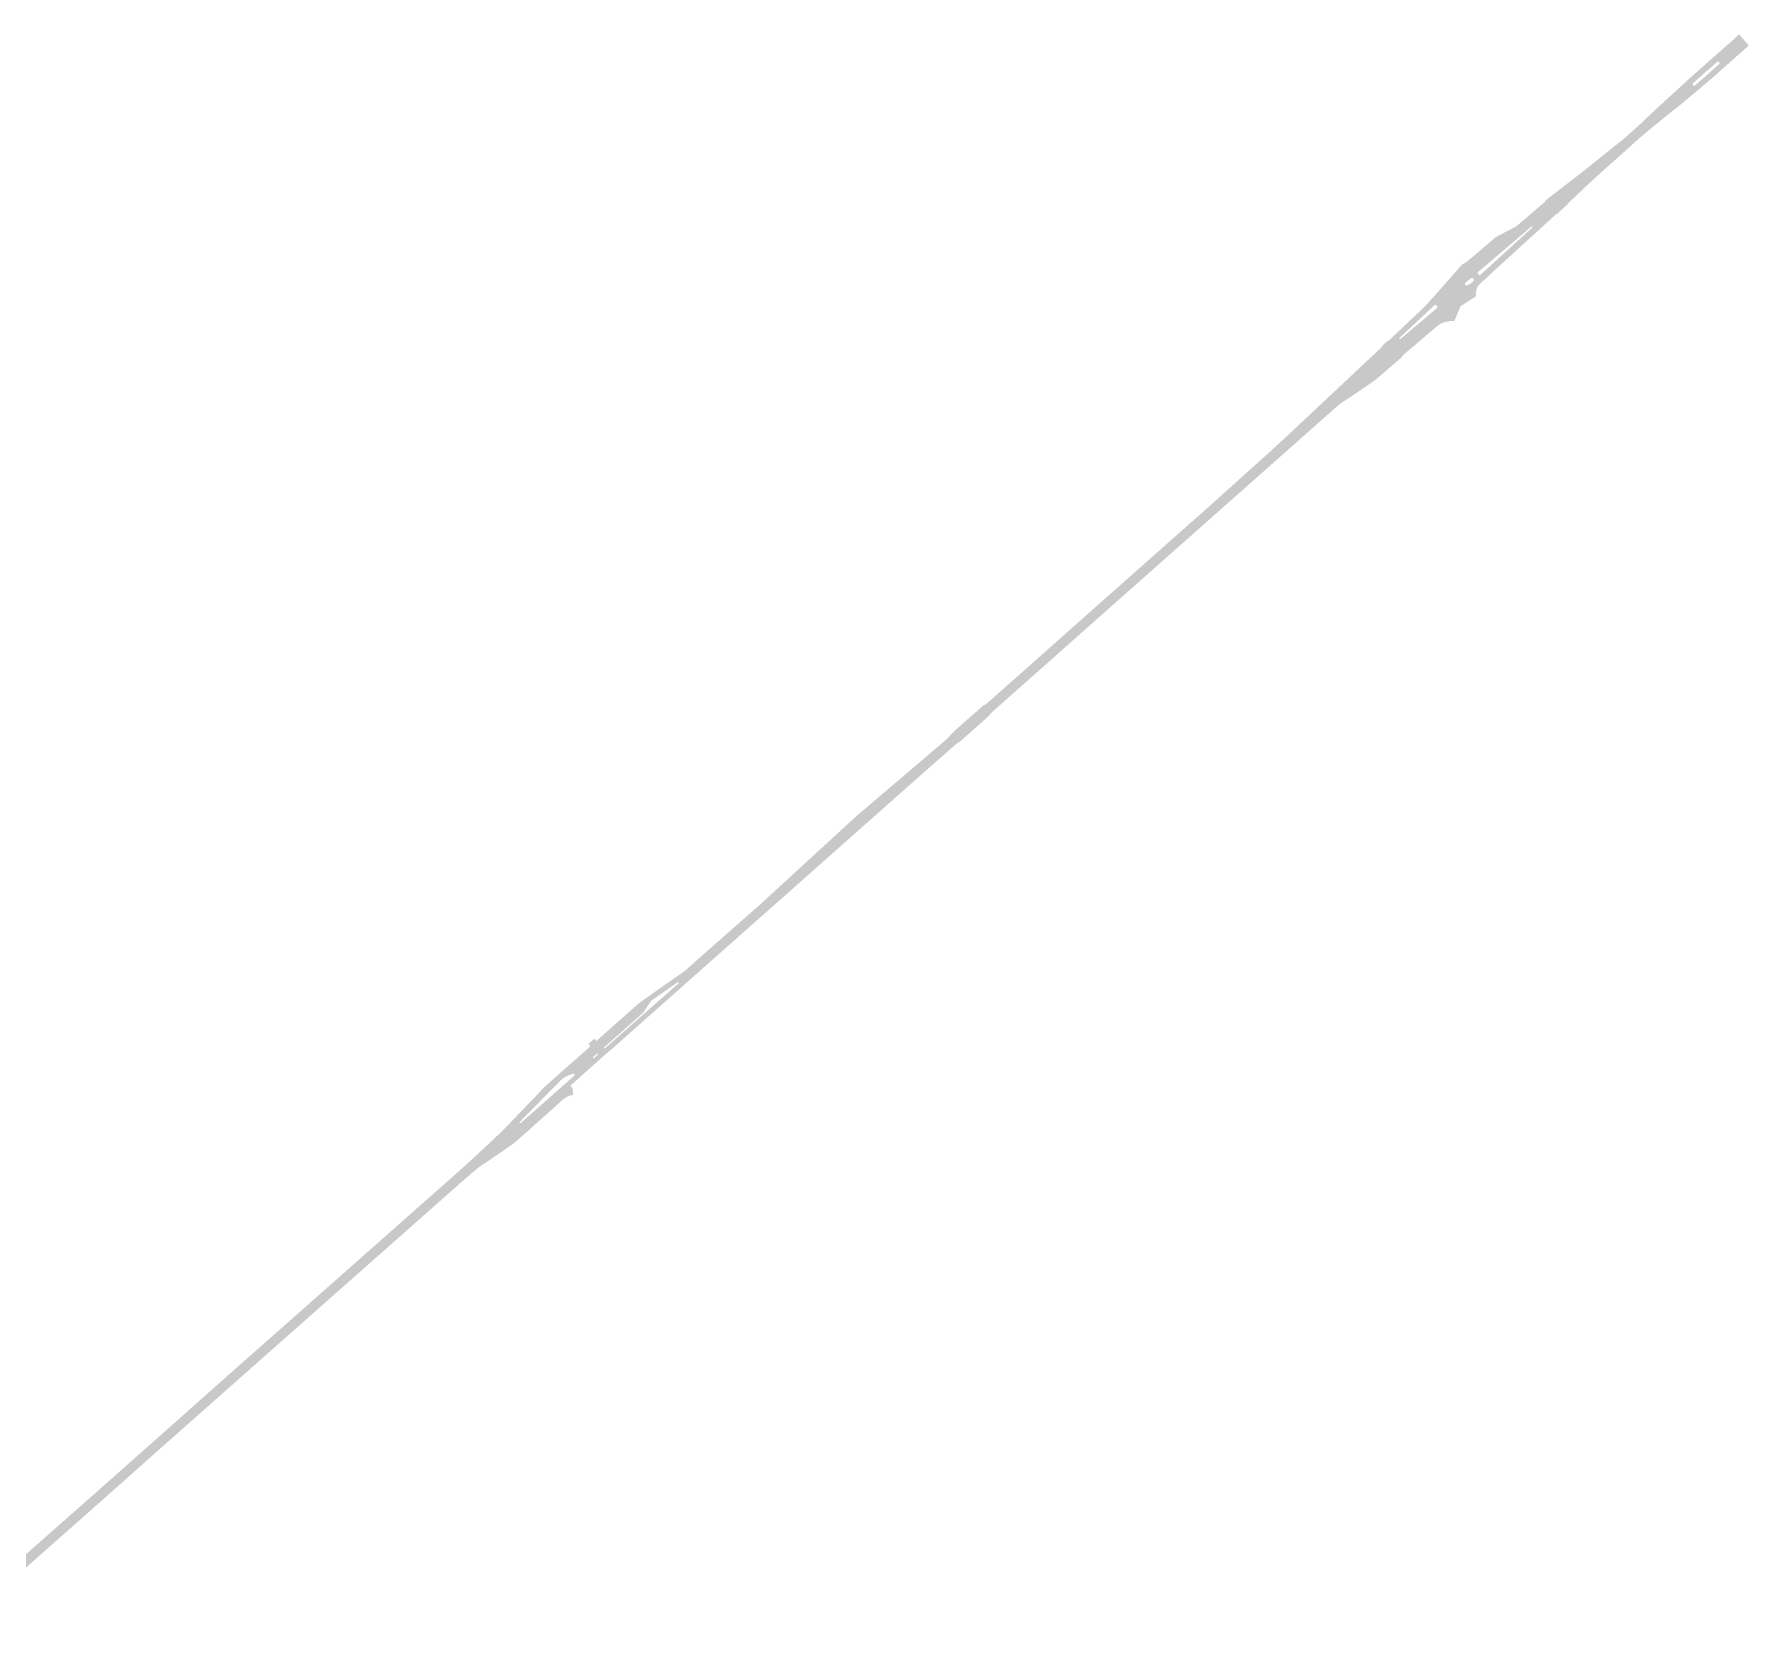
# Model space of a CAD drawing. Header units: inches. Extents: x 96913 to 101138, y 436495 to 440829.
# Drawn here: x 99913 to 101138, y 438738 to 439880 of the extents above; entities that cross this region are included whole.
import ezdxf

# ---------------------------------------------------------------- set-up
doc = ezdxf.new("R2010")
doc.units = ezdxf.units.IN
doc.header["$MEASUREMENT"] = 0

msp = doc.modelspace()

# ---------------------------------------------------------------- hatches: boundary and pattern name
h = msp.add_hatch(color=256)
h.paths.add_polyline_path([(100883.7, 439643.3), (100874, 439654.3), (100875.7, 439655.9), (100876.7, 439657.4), (100880.2, 439660.6), (100880.4, 439660.3), (100888.3, 439667.7), (100906.6, 439685), (100907.9, 439686.3), (100933.4, 439715.2), (100935.2, 439716.1), (100936, 439716.6), (100937.7, 439717.9), (100940.7, 439720.4), (100957.4, 439734.7), (100957.5, 439734.8), (100972.2, 439742.5), (100972.7, 439742.9), (100993.1, 439760.4), (100992.8, 439760.8), (101000, 439766.3), (101000.5, 439766.7), (101018.1, 439780.3), (101042.7, 439800), (101047.9, 439804.1), (101051, 439806.8), (101057.2, 439812.3), (101061.2, 439815.9), (101067.4, 439821.9), (101080.5, 439834), (101089.9, 439842.6), (101098, 439850), (101104.5, 439855.7), (101105.9, 439856.9), (101108, 439858.9), (101112.9, 439863.2), (101117.9, 439867.6), (101126.6, 439875.2), (101131.4, 439879.7), (101138.3, 439871.6), (101116, 439851.9), (101115.8, 439851.7), (101115.8, 439851.7), (101115.8, 439851.7), (101115.7, 439851.7), (101115.6, 439851.5), (101115.4, 439851.1), (101112.8, 439849.1), (101111.6, 439848), (101108.2, 439845.1), (101102.4, 439840.1), (101093.7, 439832.9), (101091.3, 439830.9), (101088.5, 439828.6), (101078.8, 439820.9), (101065.1, 439809.7), (101059.9, 439805.2), (101054.1, 439800), (101051, 439797.2), (101034.1, 439782.2), (101022, 439771.1), (101009.5, 439759.2), (101009.2, 439758.7), (101008.2, 439757.7), (101001.4, 439751.4), (101001.2, 439751.6), (101000, 439750.6), (100964.5, 439718.2), (100952.9, 439707.6), (100951.7, 439706.3), (100948.8, 439703.8), (100947.4, 439702.6), (100946.4, 439701.6), (100945.2, 439700.3), (100944.4, 439699.1), (100943.8, 439697.6), (100943.3, 439695.6), (100943.2, 439694.1), (100943.3, 439693), (100943.3, 439692.5), (100932.9, 439685.7), (100932.3, 439685.5), (100932, 439685.1), (100931.9, 439684.3), (100927.8, 439674.7), (100926.4, 439674.8), (100924.4, 439674.7), (100922.2, 439674.3), (100919.8, 439673.6), (100917.5, 439672.5), (100915.5, 439671.1), (100912, 439668.1), (100890.3, 439649.6), (100890.6, 439649.2), (100883.7, 439643.3)], flags=0)
h.paths.add_polyline_path([(100889.1, 439661.9), (100889.4, 439662), (100915.4, 439684), (100915.8, 439684.6), (100915.8, 439685.3), (100915.4, 439685.8), (100914.9, 439686.1), (100914.2, 439686.3), (100913.6, 439686), (100888.7, 439662.8), (100888.6, 439662.4), (100888.7, 439662.1), (100889.1, 439661.9)], flags=0)
h.paths.add_polyline_path([(100936.3, 439700.3), (100936.9, 439700.3), (100938.4, 439700.9), (100939, 439701.2), (100939.5, 439701.5), (100941.3, 439703.2), (100941.6, 439703.6), (100941.7, 439704), (100941.7, 439704.4), (100941.5, 439704.9), (100941.1, 439705.4), (100940.8, 439705.5), (100940, 439705.6), (100939.6, 439705.4), (100935.8, 439702.1), (100935.5, 439701.8), (100935.5, 439701), (100935.8, 439700.6), (100936.3, 439700.3)], flags=0)
h.paths.add_polyline_path([(100945.9, 439707.4), (100949.7, 439710.7), (100983.8, 439741.8), (100983.7, 439742.3), (100983.2, 439742.5), (100948, 439712.5), (100944.3, 439709.4), (100945.9, 439707.4)], flags=0)
h.paths.add_polyline_path([(101099.4, 439842.9), (101099.8, 439843), (101099.9, 439843.2), (101108.9, 439851), (101110, 439852), (101112.2, 439854), (101117, 439858.3), (101117, 439858.3), (101117, 439858.3), (101117.2, 439858.4), (101117.4, 439858.8), (101117.4, 439859.2), (101117.2, 439859.6), (101117, 439859.8), (101117, 439859.8), (101117, 439859.8), (101117, 439859.9), (101117, 439859.9), (101117, 439859.9), (101116.9, 439859.9), (101116.6, 439860.1), (101116.2, 439860.2), (101115.8, 439860), (101115.6, 439859.9), (101110.8, 439855.6), (101108.6, 439853.7), (101107.4, 439852.7), (101098.5, 439844.8), (101098.4, 439844.6), (101098.2, 439844.3), (101098.1, 439843.9), (101098.3, 439843.5), (101098.5, 439843.3), (101098.5, 439843.2), (101098.5, 439843.2), (101098.6, 439843.2), (101098.6, 439843.2), (101098.6, 439843.2), (101098.6, 439843.2), (101098.6, 439843.1), (101098.9, 439842.9), (101099.4, 439842.9)], flags=0)
for points in [[(100336.1, 439163.8), (100333.7, 439166.5), (100333.7, 439166.5), (100373.5, 439201.6), (100373.4, 439202.2), (100372.9, 439202.4), (100354.6, 439189.6), (100353.8, 439188.9), (100353.2, 439188.2), (100348.8, 439181.5), (100348.2, 439180.7), (100347.5, 439180), (100333.1, 439167.2), (100328.3, 439172.5), (100343.3, 439185.8), (100345.8, 439187.9), (100369.2, 439204.4), (100374.6, 439208.1), (100377, 439209.8), (100379.1, 439211.4), (100390.1, 439221.3), (100432.4, 439258.5), (100474.2, 439296.9), (100500, 439320.6), (100565.4, 439376.3), (100566.1, 439377.1), (100567.6, 439378.8), (100570.4, 439381.7), (100571.5, 439382.7), (100573.1, 439384.1), (100580.2, 439390.4), (100586.6, 439396), (100591, 439399.9), (100591.6, 439400.3), (100592.4, 439400.7), (100593, 439401), (100593.7, 439401.5), (100610.7, 439416.6), (100612.5, 439418.1), (100648.4, 439450), (100744, 439534.7), (100748.1, 439538.3), (100754.6, 439544.1), (100796.2, 439581.5), (100808.4, 439592.7), (100833.4, 439616.2), (100874, 439654.3), (100883.7, 439643.3), (100872.2, 439633.3), (100868.5, 439630.7), (100864.2, 439627.7), (100848, 439616.8), (100844.9, 439614.6), (100843.2, 439613.1), (100820.2, 439592.7), (100752.8, 439533), (100689.1, 439476.6), (100682.2, 439470.5), (100659.1, 439450), (100640.9, 439433.8), (100619.5, 439414.9), (100617.2, 439412.8), (100615.3, 439411.2), (100597.2, 439395.1), (100595.2, 439392.7), (100590.9, 439388.8), (100575.9, 439375.5), (100575, 439374.7), (100571.8, 439372.5), (100570.5, 439371.4), (100548, 439351.6), (100500, 439309.1), (100479.5, 439290.9), (100436.5, 439252.8), (100430.8, 439247.8), (100337.2, 439164.8), (100336.1, 439163.8)], [(99950.7, 438822.7), (99946, 438828), (99955, 438835.9), (99980.8, 438858.8), (99991.5, 438868.3), (100000, 438875.8), (100033, 438905.1), (100049.2, 438919.5), (100082.2, 438948.7), (100085.8, 438951.9), (100086.8, 438952.7), (100200.6, 439053.3), (100211.9, 439063.3), (100216.6, 439058.1), (100149, 438998.3), (100086.9, 438943.4), (100000, 438866.5), (99995.1, 438862.1), (99991.5, 438858.9), (99950.7, 438822.7)], [(99899.8, 438777.7), (99897.1, 438775.2), (99895.4, 438773.5), (99894.1, 438772.2), (99890.9, 438768.7), (99886.3, 438763.9), (99885.6, 438763.2), (99882.4, 438766.1), (99882.6, 438766.3), (99882.6, 438766.6), (99882.6, 438766.8), (99882.5, 438767), (99882.3, 438767.1), (99882.1, 438767.1), (99881.8, 438767.1), (99873.4, 438760.4), (99871.8, 438759.2), (99866, 438754.9), (99861.3, 438751.5), (99858, 438749.2), (99842.1, 438738.2), (99837.8, 438744.3), (99839.2, 438745.3), (99848.8, 438751.5), (99850.5, 438752.5), (99853.1, 438754), (99857.4, 438756.4), (99864.3, 438760.2), (99869, 438762.7), (99870.2, 438763.5), (99871.5, 438764.3), (99873.4, 438765.7), (99880.7, 438771.5), (99888.7, 438778), (99893.4, 438781.9), (99896.9, 438784.9), (99904.9, 438791.8), (99910.3, 438796.5), (99946, 438828), (99950.7, 438822.7), (99910.2, 438786.9), (99904.6, 438782), (99899.8, 438777.7)]]:
    msp.add_hatch(color=256).paths.add_polyline_path(points, flags=0)
h = msp.add_hatch(color=256)
h.paths.add_polyline_path([(100216.6, 439058.1), (100211.9, 439063.3), (100218.5, 439069.2), (100224.2, 439074.3), (100235.6, 439084.9), (100246, 439094.7), (100248.5, 439097.1), (100251.3, 439100), (100258.6, 439107.7), (100271, 439120.5), (100274.4, 439124.1), (100275.3, 439125.1), (100275.9, 439125.9), (100289.7, 439138.3), (100298.8, 439146.3), (100308.8, 439155.1), (100310.4, 439156.6), (100309, 439158.3), (100312.5, 439161.3), (100313.4, 439162), (100313.7, 439161.4), (100314.7, 439160.4), (100328.3, 439172.5), (100333.1, 439167.2), (100333.1, 439167.2), (100320, 439155.6), (100320.6, 439154.9), (100333.7, 439166.5), (100333.7, 439166.5), (100333.7, 439166.5), (100336.1, 439163.8), (100331.7, 439159.9), (100323.8, 439153), (100323.1, 439152.5), (100306.9, 439138.1), (100302.5, 439134.1), (100302.5, 439134.1), (100297, 439129.2), (100296.8, 439129.1), (100296.8, 439129.1), (100296.8, 439129.1), (100296.8, 439129), (100296.8, 439129), (100296.8, 439129), (100296.8, 439129), (100296.7, 439129), (100296.7, 439129), (100296.7, 439129), (100296.6, 439128.8), (100296.4, 439128.4), (100296.4, 439128), (100296.6, 439127.6), (100296.9, 439127.2), (100297.3, 439127), (100297.7, 439127), (100298.1, 439121.7), (100297.6, 439121.7), (100297.1, 439121.6), (100296.6, 439121.5), (100296.1, 439121.5), (100292.5, 439119.9), (100290.6, 439118.4), (100281.8, 439110.4), (100270.1, 439100), (100266.7, 439096.9), (100255.9, 439087.5), (100254.2, 439086.2), (100244, 439079.1), (100230.9, 439070.3), (100229.7, 439069.3), (100222.3, 439063.1), (100216.6, 439058.1)], flags=0)
h.paths.add_polyline_path([(100260.6, 439101.7), (100298.9, 439135.6), (100299.1, 439135.9), (100299.1, 439136.4), (100298.9, 439136.8), (100298.5, 439136.9), (100298, 439136.9), (100296.3, 439136.4), (100294.1, 439135.6), (100292.4, 439134.6), (100290.5, 439133.4), (100289.3, 439132.4), (100260.1, 439102.7), (100259.9, 439102.3), (100260, 439101.8), (100260.6, 439101.7)], flags=0)
h.paths.add_polyline_path([(100312.6, 439148), (100313, 439148.2), (100315.9, 439150.8), (100315.4, 439151.6), (100312.4, 439148.9), (100312.1, 439148.5), (100312.6, 439148)], flags=0)

doc.saveas('drawing.dxf')
